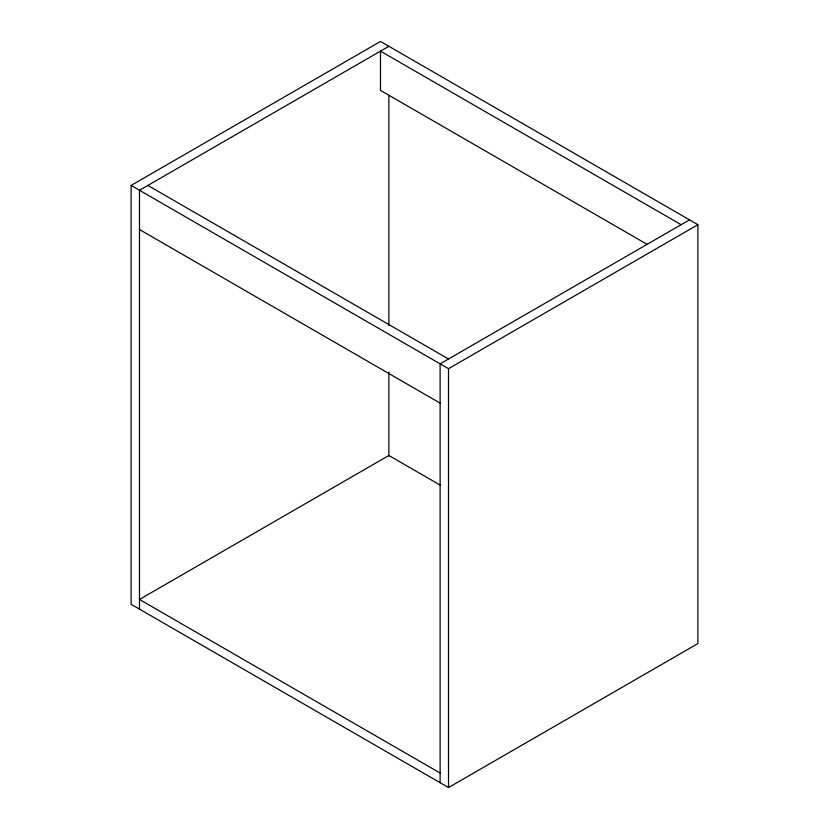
<?xml version="1.0" encoding="UTF-8"?>
<svg xmlns="http://www.w3.org/2000/svg" width="829" height="829" viewBox="0 0 829 829"><rect width="100%" height="100%" fill="white"/><g stroke="black" fill="none" stroke-linecap="round" stroke-linejoin="round"><path stroke-width="1.24" d="M131.106 185.437L380.49 41.45L697.894 224.7L697.894 643.563L448.51 787.55L131.106 604.3L131.106 185.437L448.51 368.687L697.894 224.7M388.884 46.289L139.49 190.276L139.49 609.139M689.51 219.861L440.116 363.838L440.116 782.711M681.117 224.7L380.49 51.139L380.49 90.402L647.47 244.545M147.883 185.437L448.51 358.998M139.49 229.54L440.116 403.112M440.479 485.266L388.884 455.473L139.49 599.46L440.116 773.022M448.51 368.687L448.51 787.55M388.884 95.418L388.884 325.538M388.884 372.076L388.884 456.105"/></g></svg>
